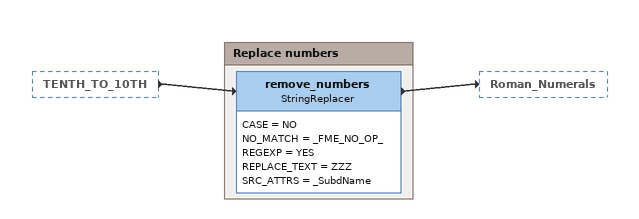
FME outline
TENTH_TO_10TH [outside]
    -> remove_numbers

Bookmark: Replace numbers
remove_numbers: StringReplacer
    CASE = NO
    NO_MATCH = _FME_NO_OP_
    REGEXP = YES
    REPLACE_TEXT = ZZZ
    SRC_ATTRS = _SubdName
    -> Roman_Numerals
